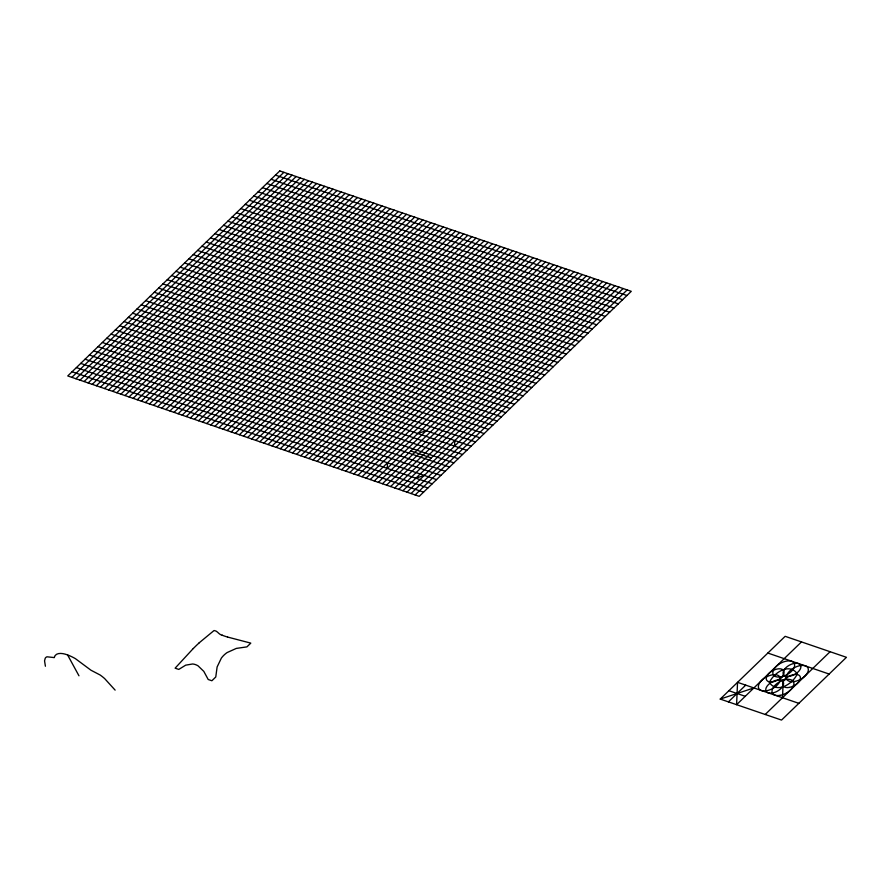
<?xml version="1.0" encoding="UTF-8"?>
<svg xmlns="http://www.w3.org/2000/svg" width="891" height="891" viewBox="0 0 891 891"><rect width="100%" height="100%" fill="white"/><g stroke="black" fill="none" stroke-linecap="round" stroke-linejoin="round"><path stroke-width="1.34" d="M387.262 468.388L387.496 462.808M454.577 446.113L454.811 440.533M782.498 697.742L783.256 680.167M54.206 657.636C55.487 651.9 62.882 653.203 66.959 654.729A45.285 17.007 46 0 1 75.39 658.638L90.982 670.232L100.126 674.999A22.565 8.476 46 0 1 104.659 678.597L115.128 690.124M193.291 648.492L175.115 668.172L178.779 669.419L185.684 665.165L192.623 663.984A27.755 17.998 -88.2 0 1 198.025 665.811L203.805 671.38L208.204 679.499L211.88 680.757L215.767 676.993L217.114 666.98L221.358 658.104A27.744 25.549 29.3 0 1 227.071 652.591L236.304 648.414L246.918 646.877L250.805 643.124L227.74 637.098M71.837 377.35L283.873 172.331M75.924 378.742L287.96 173.723M80.012 380.145L292.048 175.126M84.099 381.548L296.135 176.529M88.187 382.941L300.222 177.922M92.274 384.344L304.31 179.325M96.362 385.747L308.397 180.728M100.449 387.151L312.485 182.12M104.537 388.543L316.572 183.524M108.624 389.946L320.66 184.927M112.712 391.349L324.747 186.319M116.799 392.742L328.835 187.723M120.886 394.145L332.922 189.126M124.974 395.548L337.01 190.529M129.061 396.94L341.097 191.921M133.149 398.344L345.185 193.325M137.236 399.747L349.261 194.728M141.313 401.139L353.348 196.12M145.4 402.543L357.436 197.524M149.488 403.946L361.523 198.927M153.575 405.349L365.611 200.319M157.662 406.741L369.698 201.722M161.75 408.145L373.786 203.126M165.837 409.548L377.873 204.529M169.925 410.94L381.961 205.921M174.012 412.344L386.048 207.325M178.1 413.747L390.135 208.728M182.187 415.139L394.223 210.12M186.275 416.543L398.31 211.523M190.362 417.946L402.398 212.927M194.45 419.349L406.485 214.319M198.537 420.741L410.573 215.722M202.625 422.145L414.66 217.126M206.712 423.548L418.748 218.518M210.799 424.94L422.835 219.921M214.887 426.344L426.923 221.324M218.974 427.747L431.01 222.728M223.062 429.139L435.098 224.12M227.149 430.542L439.185 225.523M231.237 431.946L443.261 226.927M235.313 433.338L447.349 228.319M239.401 434.741L451.436 229.722M243.488 436.145L455.524 231.125M247.575 437.548L459.611 232.518M251.663 438.94L463.699 233.921M255.75 440.343L467.786 235.324M259.838 441.747L471.874 236.716M263.925 443.139L475.961 238.12M268.013 444.542L480.049 239.523M272.1 445.945L484.136 240.926M276.188 447.338L488.223 242.319M280.275 448.741L492.311 243.722M284.363 450.144L496.398 245.125M288.45 451.537L500.486 246.517M292.538 452.94L504.573 247.921M296.625 454.343L508.661 249.324M300.712 455.746L512.748 250.716M304.8 457.139L516.836 252.12M308.887 458.542L520.923 253.523M312.975 459.945L525.011 254.915M317.062 461.338L529.098 256.318M321.15 462.741L533.186 257.722M325.237 464.144L537.273 259.125M329.325 465.536L541.349 260.517M333.401 466.94L545.437 261.921M337.489 468.343L549.524 263.324M341.576 469.735L553.612 264.716M345.663 471.139L557.699 266.119M349.751 472.542L561.787 267.523M353.838 473.945L565.874 268.915M357.926 475.337L569.962 270.318M362.013 476.741L574.049 271.722M366.101 478.144L578.136 273.125M370.188 479.536L582.224 274.517M374.276 480.94L586.311 275.92M378.363 482.343L590.399 277.324M382.451 483.735L594.486 278.716M386.538 485.138L598.574 280.119M390.626 486.542L602.661 281.523M394.713 487.945L606.749 282.915M398.8 489.337L610.836 284.318M402.888 490.741L614.924 285.721M406.975 492.144L619.011 287.114M411.063 493.536L623.099 288.517M415.15 494.939L627.186 289.92M720.24 699.079L785.149 636.319L846.45 657.313L781.541 720.073L720.24 699.079L753.897 687.941M728.415 701.874L745.722 685.134M801.488 641.91L736.59 704.681L737.548 682.339L798.848 703.333M765.191 714.471L830.1 651.711M199.005 642.968L214.04 630.527C217.749 630.75 218.518 634.648 222.338 635.25M417.79 433.516L426.199 430.732M415.863 478.189L424.283 475.404M53.961 657.547L47.011 656.801A22.565 8.476 46 0 0 45.218 658.237L44.55 660.866L45.408 666.245M275.464 175.115L626.941 295.5M271.131 179.291L622.609 299.688M266.81 183.479L618.287 303.876M262.477 187.667L613.955 308.052M258.156 191.843L609.633 312.24M253.824 196.031L605.301 316.428M249.491 200.219L600.98 320.604M245.17 204.395L596.647 324.792M240.837 208.583L592.326 328.979M236.516 212.771L587.993 333.156M232.183 216.947L583.672 337.344M227.862 221.135L579.339 341.531M223.53 225.323L575.018 345.708M219.208 229.499L570.685 349.896M214.876 233.687L566.364 354.083M210.554 237.875L562.032 358.26M206.222 242.051L557.71 362.448M201.901 246.239L553.378 366.635M197.568 250.427L549.045 370.812M193.247 254.603L544.724 375M188.914 258.791L540.391 379.187M184.593 262.979L536.07 383.364M180.26 267.155L531.738 387.552M175.928 271.343L527.416 391.739M171.607 275.531L523.084 395.916M167.274 279.707L518.762 400.104M162.953 283.895L514.43 404.291M158.62 288.083L510.109 408.468M154.299 292.259L505.776 412.656M149.966 296.447L501.455 416.843M145.645 300.635L497.122 421.031M141.313 304.811L492.801 425.207M136.991 308.999L488.468 429.395M132.659 313.186L484.147 433.583M128.337 317.374L479.815 437.759M124.005 321.551L475.482 441.947M119.684 325.738L471.161 446.135M115.351 329.926L466.828 450.311M111.03 334.103L462.507 454.499M106.697 338.29L458.174 458.687M102.365 342.478L453.853 462.863M410.818 450.957L431.255 457.963M98.043 346.655L449.521 467.051M93.711 350.842L445.199 471.239M89.39 355.03L440.867 475.415M85.057 359.207L436.545 479.603M80.736 363.394L432.213 483.791M76.403 367.582L427.892 487.967M72.082 371.759L423.559 492.155M767.842 653.047L829.142 674.053M728.894 690.703L745.244 696.305M67.605 654.963L78.965 675.801M227.561 637.076A27.755 2.673 12.7 0 1 222.182 635.216M193.28 648.559A27.744 4.889 -48.2 0 1 198.96 643.068M769.412 682.461C776.896 694.022 792.845 683.887 797.289 673.93C789.827 662.414 773.822 672.505 769.412 682.461M279.785 170.927L67.749 375.946L419.238 496.343L631.274 291.324L279.785 170.927M782.554 680.345A3.252 1.782 -28.6 0 0 786.218 676.692A3.252 1.782 -28.6 0 0 781.251 677.55A3.252 1.782 -28.6 0 0 782.554 680.345M772.82 681.849A9.745 5.346 -28.6 0 0 783.802 670.89A9.745 5.346 -28.6 0 0 768.888 673.44A9.745 5.346 -28.6 0 0 772.82 681.849M780.861 676.87A11.917 6.538 -28.6 0 0 794.304 663.472A11.917 6.538 -28.6 0 0 776.061 666.591A11.917 6.538 -28.6 0 0 780.861 676.87M789.649 676.28A9.745 5.346 -28.6 0 0 800.63 665.321A9.745 5.346 -28.6 0 0 785.717 667.871A9.745 5.346 -28.6 0 0 789.649 676.28M794.427 681.526A12.029 6.605 -28.6 0 0 807.992 668.005A12.029 6.605 -28.6 0 0 789.582 671.157A12.029 6.605 -28.6 0 0 794.427 681.526M789.17 687.451A9.745 5.346 -28.6 0 0 800.151 676.492A9.745 5.346 -28.6 0 0 785.238 679.042A9.745 5.346 -28.6 0 0 789.17 687.451M780.048 695.381A11.973 6.571 -28.6 0 0 793.558 681.916A11.973 6.571 -28.6 0 0 775.226 685.056A11.973 6.571 -28.6 0 0 780.048 695.381M772.341 693.02A9.745 5.346 -28.6 0 0 783.323 682.06A9.745 5.346 -28.6 0 0 768.41 684.611A9.745 5.346 -28.6 0 0 772.341 693.02M766.472 690.77A12.006 6.593 -28.6 0 0 780.015 677.271A12.006 6.593 -28.6 0 0 761.616 680.412A12.006 6.593 -28.6 0 0 766.472 690.77"/></g></svg>
